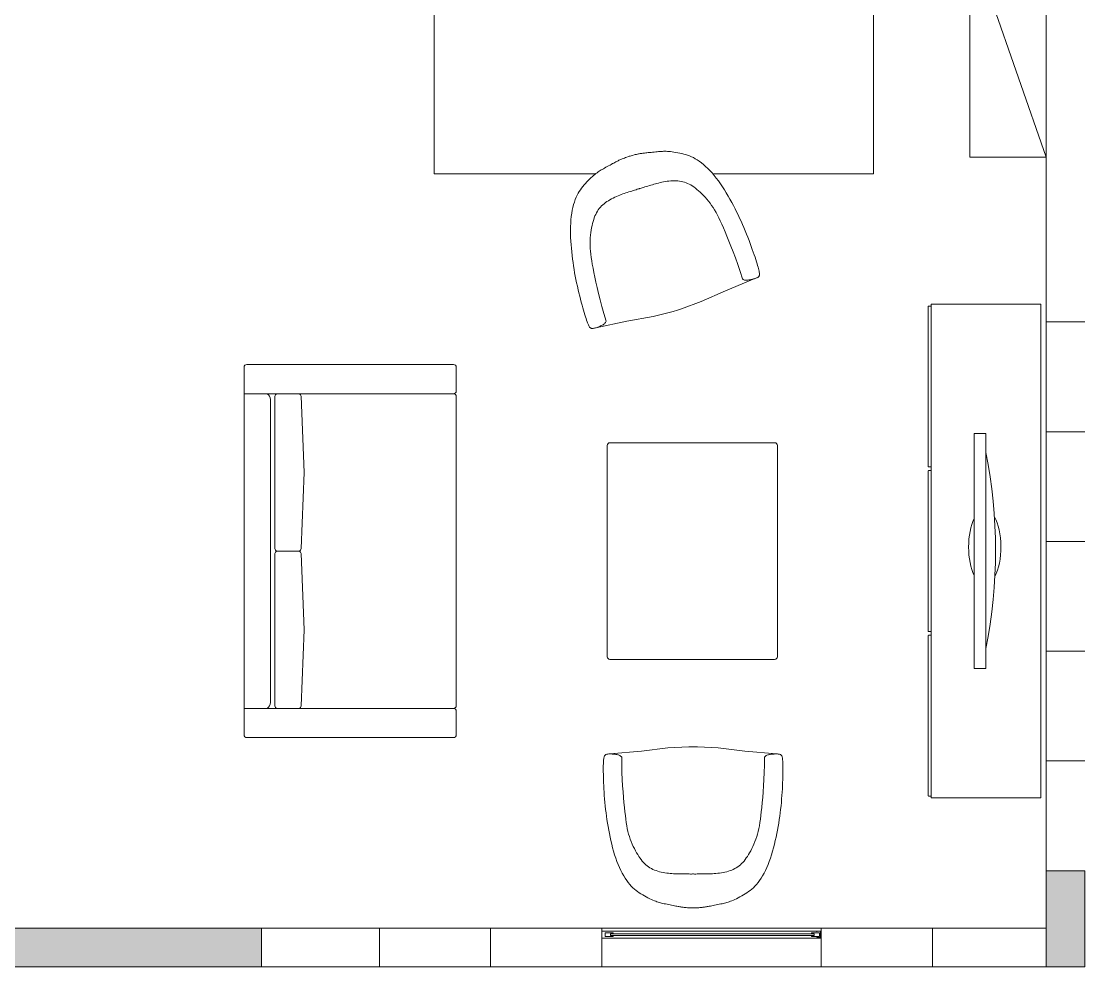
# Model space of a CAD drawing. Header units: inches. Extents: x -1721 to -596, y -6348 to -3031.
# Drawn here: x -884.423 to -880.548, y -3228.394 to -3224.948 of the extents above; entities that cross this region are included whole.
import ezdxf

# ---------------------------------------------------------------- set-up
doc = ezdxf.new("R2010")
doc.units = ezdxf.units.IN
doc.header["$MEASUREMENT"] = 0
for name, color, linetype, lineweight in [('0_Num_Penna__251', 251, 'Continuous', 18), ('0_Num_Penna__252', 252, 'Continuous', 18), ('0_Num_Penna__7', 7, 'Continuous', 18), ('A-FLOR-PATT_Num_Penna__8', 8, 'Continuous', 18), ('A-FURN_Num_Penna__251', 251, 'Continuous', 18), ('A-FURN_Num_Penna__252', 252, 'Continuous', 18), ('A-FURN_Num_Penna__253', 253, 'Continuous', 18), ('A-FURN_Num_Penna__8', 8, 'Continuous', 18), ('A-FURN_Num_Penna__8_Num_Penna__8', 8, 'Continuous', 18), ('A-GLAZ-FULL_Num_Penna__4', 4, 'Continuous', 18), ('A-WALL-FULL_Num_Penna__7', 7, 'Continuous', 18), ('IKE120015-t1_Num_Penna__251', 251, 'Continuous', 18)]:
    doc.layers.add(name, color=color, linetype=linetype, lineweight=lineweight)

msp = doc.modelspace()

# ---------------------------------------------------------------- hatches: boundary and pattern name
at = {"layer": 'A-FLOR-PATT_Num_Penna__8', "linetype": 'Continuous', "lineweight": 18}
for points in [[(-880.6878, -3228.3943), (-880.5478, -3228.3943), (-880.5478, -3228.0443), (-880.6878, -3228.0443)], [(-884.5478, -3228.2543), (-884.5478, -3228.3943), (-883.5478, -3228.3943), (-883.5478, -3228.2543)], [(-882.2912, -3228.2906), (-882.2912, -3228.2881), (-882.3053, -3228.2881), (-882.3053, -3228.2668), (-882.2912, -3228.2668), (-882.2912, -3228.2643), (-882.3078, -3228.2643), (-882.3078, -3228.2906)], [(-881.5245, -3228.2906), (-881.5078, -3228.2906), (-881.5078, -3228.2643), (-881.5245, -3228.2643), (-881.5245, -3228.2668), (-881.5103, -3228.2668), (-881.5103, -3228.2881), (-881.5245, -3228.2881)]]:
    msp.add_hatch(color=8, dxfattribs=at).paths.add_polyline_path(points)

# ---------------------------------------------------------------- linework, layer by layer
at = {"layer": '0_Num_Penna__251', "color": 251, "linetype": 'Continuous', "lineweight": 18}
for p, q in [((-882.8378, -3227.4427), (-882.8378, -3226.316)), ((-883.5142, -3227.4313), (-883.5142, -3226.3274))]:
    msp.add_line(p, q, dxfattribs=at)
at = {"layer": '0_Num_Penna__251', "color": 251, "linetype": 'Continuous', "lineweight": 18, "flags": 128}
for points in [[(-882.2074, -3225.4406), (-882.201, -3225.4387), (-882.1953, -3225.4371), (-882.1902, -3225.4357), (-882.1856, -3225.4345), (-882.1815, -3225.4335), (-882.1777, -3225.4327), (-882.1742, -3225.432), (-882.1709, -3225.4314), (-882.1677, -3225.4309), (-882.1647, -3225.4304), (-882.1616, -3225.43), (-882.1584, -3225.4296), (-882.1551, -3225.4291), (-882.1515, -3225.4287), (-882.1476, -3225.4283), (-882.1433, -3225.4278), (-882.1385, -3225.4273), (-882.1333, -3225.4268), (-882.1279, -3225.4262), (-882.1223, -3225.4256), (-882.1166, -3225.4251), (-882.111, -3225.4245), (-882.1056, -3225.424), (-882.1004, -3225.4235), (-882.0955, -3225.4231), (-882.091, -3225.4228), (-882.0866, -3225.4225), (-882.0822, -3225.4224), (-882.0778, -3225.4223), (-882.0732, -3225.4224), (-882.0683, -3225.4227), (-882.0631, -3225.4231), (-882.0573, -3225.4236), (-882.0511, -3225.4244), (-882.0446, -3225.4253), (-882.0377, -3225.4264), (-882.0307, -3225.4277), (-882.0236, -3225.4292), (-882.0164, -3225.4308), (-882.0092, -3225.4326), (-882.0021, -3225.4346), (-881.9951, -3225.4368), (-881.9881, -3225.4393), (-881.9811, -3225.4422), (-881.974, -3225.4455), (-881.9669, -3225.4493), (-881.9597, -3225.4536), (-881.9523, -3225.4586), (-881.9448, -3225.4641), (-881.9371, -3225.4703), (-881.9293, -3225.4772), (-881.9215, -3225.4846), (-881.9136, -3225.4926), (-881.9057, -3225.5012), (-881.8979, -3225.5103), (-881.8902, -3225.5199), (-881.8826, -3225.53), (-881.8752, -3225.5406), (-881.8679, -3225.5515), (-881.8608, -3225.5627), (-881.8538, -3225.5741), (-881.8471, -3225.5856), (-881.8405, -3225.5972), (-881.8342, -3225.6088), (-881.828, -3225.6203), (-881.822, -3225.6317), (-881.8162, -3225.6431), (-881.8106, -3225.6545), (-881.8052, -3225.6659), (-881.7999, -3225.6773), (-881.7948, -3225.6888), (-881.7898, -3225.7004), (-881.7849, -3225.7121), (-881.7801, -3225.7238), (-881.7755, -3225.7355), (-881.7711, -3225.747), (-881.7669, -3225.7583), (-881.7629, -3225.7693), (-881.7591, -3225.7798), (-881.7555, -3225.79), (-881.7523, -3225.7995), (-881.7492, -3225.8085), (-881.7465, -3225.8169), (-881.744, -3225.8248), (-881.7418, -3225.832), (-881.7398, -3225.8387), (-881.7381, -3225.8447), (-881.7366, -3225.8501), (-881.7354, -3225.8549), (-881.7345, -3225.8591), (-881.7338, -3225.8628), (-881.7333, -3225.8661), (-881.7331, -3225.8689), (-881.7331, -3225.8713), (-881.7333, -3225.8735), (-881.7337, -3225.8754), (-881.7344, -3225.877), (-881.7353, -3225.8785), (-881.7364, -3225.8798), (-881.7378, -3225.881), (-881.7394, -3225.8821), (-881.7413, -3225.8831), (-881.7435, -3225.8841), (-881.7459, -3225.885), (-881.7486, -3225.8859), (-881.7516, -3225.8868), (-881.7548, -3225.8877), (-881.7581, -3225.8886), (-881.7615, -3225.8894), (-881.7649, -3225.8901), (-881.7683, -3225.8908), (-881.7717, -3225.8913), (-881.7749, -3225.8918), (-881.7781, -3225.8921), (-881.7812, -3225.8923), (-881.7841, -3225.8921), (-881.787, -3225.8916), (-881.7897, -3225.8907), (-881.7924, -3225.8893), (-881.7949, -3225.8874)], [(-882.2039, -3225.4395), (-882.2102, -3225.4415), (-882.2158, -3225.4434), (-882.2208, -3225.4451), (-882.2253, -3225.4468), (-882.2292, -3225.4483), (-882.2328, -3225.4498), (-882.2361, -3225.4512), (-882.2392, -3225.4526), (-882.2421, -3225.4539), (-882.2449, -3225.4552), (-882.2476, -3225.4566), (-882.2505, -3225.458), (-882.2535, -3225.4596), (-882.2567, -3225.4612), (-882.2602, -3225.4631), (-882.264, -3225.4652), (-882.2682, -3225.4674), (-882.2728, -3225.4699), (-882.2776, -3225.4725), (-882.2826, -3225.4752), (-882.2876, -3225.478), (-882.2925, -3225.4807), (-882.2973, -3225.4833), (-882.3018, -3225.4859), (-882.306, -3225.4882), (-882.31, -3225.4905), (-882.3138, -3225.4928), (-882.3175, -3225.4951), (-882.3211, -3225.4976), (-882.3249, -3225.5003), (-882.3288, -3225.5032), (-882.3329, -3225.5065), (-882.3373, -3225.5103), (-882.342, -3225.5144), (-882.3469, -3225.5188), (-882.3519, -3225.5236), (-882.357, -3225.5286), (-882.362, -3225.5339), (-882.3671, -3225.5393), (-882.372, -3225.5448), (-882.3767, -3225.5505), (-882.3812, -3225.5563), (-882.3856, -3225.5623), (-882.3897, -3225.5687), (-882.3937, -3225.5754), (-882.3974, -3225.5825), (-882.4009, -3225.5901), (-882.4042, -3225.5984), (-882.4073, -3225.6072), (-882.4101, -3225.6167), (-882.4127, -3225.6267), (-882.415, -3225.6373), (-882.417, -3225.6484), (-882.4186, -3225.6599), (-882.4199, -3225.6718), (-882.4208, -3225.6841), (-882.4214, -3225.6967), (-882.4216, -3225.7096), (-882.4214, -3225.7228), (-882.421, -3225.736), (-882.4203, -3225.7493), (-882.4193, -3225.7627), (-882.4182, -3225.7759), (-882.4169, -3225.7891), (-882.4155, -3225.802), (-882.414, -3225.8149), (-882.4123, -3225.8275), (-882.4105, -3225.8401), (-882.4085, -3225.8526), (-882.4064, -3225.865), (-882.4042, -3225.8774), (-882.4018, -3225.8898), (-882.3992, -3225.9022), (-882.3965, -3225.9145), (-882.3937, -3225.9267), (-882.3909, -3225.9387), (-882.388, -3225.9504), (-882.3851, -3225.9618), (-882.3823, -3225.9727), (-882.3795, -3225.983), (-882.3768, -3225.9927), (-882.3742, -3226.0019), (-882.3717, -3226.0104), (-882.3693, -3226.0182), (-882.3671, -3226.0255), (-882.365, -3226.0321), (-882.363, -3226.038), (-882.3611, -3226.0433), (-882.3594, -3226.048), (-882.3578, -3226.052), (-882.3563, -3226.0554), (-882.3549, -3226.0584), (-882.3535, -3226.0608), (-882.3521, -3226.0629), (-882.3507, -3226.0645), (-882.3493, -3226.0658), (-882.3478, -3226.0668), (-882.3462, -3226.0675), (-882.3445, -3226.068), (-882.3427, -3226.0682), (-882.3408, -3226.0682), (-882.3386, -3226.0679), (-882.3363, -3226.0675), (-882.3338, -3226.0669), (-882.331, -3226.0661), (-882.328, -3226.0652), (-882.3249, -3226.0641), (-882.3217, -3226.0629), (-882.3185, -3226.0617), (-882.3152, -3226.0604), (-882.312, -3226.059), (-882.3089, -3226.0576), (-882.3059, -3226.0561), (-882.3031, -3226.0546), (-882.3006, -3226.053), (-882.2982, -3226.0512), (-882.2962, -3226.0491), (-882.2944, -3226.0468), (-882.293, -3226.0442), (-882.2919, -3226.0412)], [(-881.7949, -3225.8874), (-881.8036, -3225.8602), (-881.8122, -3225.8347), (-881.8206, -3225.8109), (-881.8289, -3225.7888), (-881.8368, -3225.7684), (-881.8444, -3225.7495), (-881.8516, -3225.7321), (-881.8583, -3225.7162), (-881.8646, -3225.7016), (-881.8704, -3225.6884), (-881.8758, -3225.6762), (-881.8811, -3225.6651), (-881.8862, -3225.6548), (-881.8913, -3225.6453), (-881.8964, -3225.6363), (-881.9017, -3225.6277), (-881.9073, -3225.6195), (-881.913, -3225.6116), (-881.919, -3225.604), (-881.925, -3225.5967), (-881.9311, -3225.5898), (-881.9373, -3225.5833), (-881.9433, -3225.5772), (-881.9493, -3225.5714), (-881.9552, -3225.566), (-881.961, -3225.561), (-881.9667, -3225.5564), (-881.9723, -3225.5522), (-881.9779, -3225.5484), (-881.9835, -3225.545), (-881.9891, -3225.5419), (-881.9947, -3225.5392), (-882.0005, -3225.5368), (-882.0063, -3225.5348), (-882.0121, -3225.5332), (-882.0181, -3225.5319), (-882.0242, -3225.5308), (-882.0304, -3225.5301), (-882.0367, -3225.5298), (-882.0431, -3225.5296), (-882.0496, -3225.5298), (-882.0562, -3225.5303), (-882.0629, -3225.5309), (-882.0695, -3225.5318), (-882.0761, -3225.5328), (-882.0826, -3225.534), (-882.089, -3225.5352), (-882.0951, -3225.5366), (-882.1011, -3225.538), (-882.1068, -3225.5394), (-882.1124, -3225.5409), (-882.1179, -3225.5425), (-882.1233, -3225.544), (-882.1287, -3225.5456), (-882.1341, -3225.5473), (-882.1395, -3225.5489), (-882.1449, -3225.5506), (-882.1503, -3225.5522), (-882.1554, -3225.5538), (-882.16, -3225.5552), (-882.1641, -3225.5565), (-882.1673, -3225.5575), (-882.1697, -3225.5583), (-882.1709, -3225.5587)], [(-882.2919, -3226.0412), (-882.3002, -3226.0138), (-882.3075, -3225.9879), (-882.3139, -3225.9635), (-882.3196, -3225.9407), (-882.3246, -3225.9193), (-882.329, -3225.8994), (-882.3329, -3225.881), (-882.3363, -3225.864), (-882.3394, -3225.8485), (-882.3421, -3225.8343), (-882.3444, -3225.8212), (-882.3464, -3225.8091), (-882.348, -3225.7977), (-882.3492, -3225.7869), (-882.35, -3225.7766), (-882.3505, -3225.7666), (-882.3505, -3225.7566), (-882.3502, -3225.7469), (-882.3496, -3225.7372), (-882.3487, -3225.7278), (-882.3476, -3225.7187), (-882.3462, -3225.7098), (-882.3447, -3225.7013), (-882.343, -3225.6932), (-882.3411, -3225.6854), (-882.3392, -3225.678), (-882.3371, -3225.6711), (-882.3348, -3225.6644), (-882.3324, -3225.6581), (-882.3297, -3225.6521), (-882.3268, -3225.6464), (-882.3237, -3225.641), (-882.3203, -3225.6358), (-882.3166, -3225.6309), (-882.3127, -3225.6262), (-882.3085, -3225.6217), (-882.3041, -3225.6174), (-882.2994, -3225.6134), (-882.2944, -3225.6095), (-882.2892, -3225.6058), (-882.2837, -3225.6023), (-882.278, -3225.5989), (-882.2721, -3225.5957), (-882.2662, -3225.5926), (-882.2601, -3225.5897), (-882.2541, -3225.587), (-882.2482, -3225.5845), (-882.2423, -3225.5821), (-882.2366, -3225.5799), (-882.231, -3225.5779), (-882.2256, -3225.5759), (-882.2202, -3225.5741), (-882.2148, -3225.5724), (-882.2095, -3225.5706), (-882.2041, -3225.569), (-882.1987, -3225.5673), (-882.1933, -3225.5656), (-882.188, -3225.5639), (-882.1829, -3225.5623), (-882.1782, -3225.5609), (-882.1742, -3225.5596), (-882.1709, -3225.5586), (-882.1686, -3225.5579), (-882.1673, -3225.5576)], [(-881.7501, -3225.8864), (-881.8567, -3225.9304), (-881.9455, -3225.9703), (-882.0168, -3225.9963), (-882.032, -3226.0011)], [(-882.3295, -3226.0656), (-882.2166, -3226.0418), (-882.1208, -3226.0245), (-882.0473, -3226.0057), (-882.032, -3226.0011)], [(-882.8477, -3226.1993), (-883.6011, -3226.1993)], [(-882.8477, -3227.5593), (-883.6011, -3227.5593)], [(-882.278, -3227.6188), (-882.1632, -3227.6083), (-882.0665, -3227.5964), (-881.9907, -3227.5927), (-881.9748, -3227.5925)], [(-881.6715, -3227.6188), (-881.7864, -3227.6083), (-881.8831, -3227.5964), (-881.9589, -3227.5927), (-881.9748, -3227.5925)], [(-881.973, -3228.1798), (-881.9796, -3228.1798), (-881.9855, -3228.1797), (-881.9908, -3228.1795), (-881.9955, -3228.1792), (-881.9998, -3228.1789), (-882.0037, -3228.1786), (-882.0072, -3228.1782), (-882.0105, -3228.1778), (-882.0137, -3228.1774), (-882.0168, -3228.177), (-882.0198, -3228.1765), (-882.023, -3228.176), (-882.0263, -3228.1754), (-882.0298, -3228.1747), (-882.0337, -3228.174), (-882.038, -3228.1731), (-882.0427, -3228.1722), (-882.0478, -3228.1712), (-882.0532, -3228.1701), (-882.0587, -3228.169), (-882.0643, -3228.1679), (-882.0698, -3228.1667), (-882.0751, -3228.1656), (-882.0802, -3228.1645), (-882.085, -3228.1635), (-882.0894, -3228.1625), (-882.0937, -3228.1614), (-882.0979, -3228.1603), (-882.1021, -3228.159), (-882.1065, -3228.1576), (-882.1111, -3228.1559), (-882.116, -3228.154), (-882.1214, -3228.1517), (-882.127, -3228.1492), (-882.133, -3228.1463), (-882.1392, -3228.1433), (-882.1456, -3228.14), (-882.152, -3228.1365), (-882.1584, -3228.1328), (-882.1647, -3228.1289), (-882.1709, -3228.1249), (-882.1769, -3228.1207), (-882.1828, -3228.1162), (-882.1887, -3228.1114), (-882.1944, -3228.1062), (-882.2001, -3228.1005), (-882.2057, -3228.0942), (-882.2113, -3228.0873), (-882.2169, -3228.0798), (-882.2224, -3228.0716), (-882.2278, -3228.0627), (-882.2331, -3228.0533), (-882.2383, -3228.0433), (-882.2432, -3228.0328), (-882.248, -3228.0218), (-882.2525, -3228.0103), (-882.2568, -3227.9984), (-882.2608, -3227.9861), (-882.2645, -3227.9736), (-882.268, -3227.9608), (-882.2712, -3227.9478), (-882.2743, -3227.9348), (-882.2771, -3227.9218), (-882.2798, -3227.9089), (-882.2823, -3227.8961), (-882.2846, -3227.8834), (-882.2868, -3227.8708), (-882.2887, -3227.8583), (-882.2906, -3227.8458), (-882.2922, -3227.8333), (-882.2938, -3227.8208), (-882.2951, -3227.8082), (-882.2963, -3227.7956), (-882.2974, -3227.783), (-882.2984, -3227.7705), (-882.2992, -3227.7582), (-882.2999, -3227.7462), (-882.3005, -3227.7345), (-882.301, -3227.7233), (-882.3014, -3227.7126), (-882.3017, -3227.7025), (-882.3019, -3227.693), (-882.302, -3227.6841), (-882.3021, -3227.6759), (-882.3021, -3227.6683), (-882.302, -3227.6614), (-882.3019, -3227.6551), (-882.3017, -3227.6495), (-882.3014, -3227.6446), (-882.301, -3227.6403), (-882.3006, -3227.6365), (-882.3001, -3227.6333), (-882.2995, -3227.6305), (-882.2988, -3227.6282), (-882.2979, -3227.6262), (-882.297, -3227.6245), (-882.2958, -3227.6231), (-882.2945, -3227.622), (-882.2931, -3227.6211), (-882.2914, -3227.6203), (-882.2895, -3227.6198), (-882.2874, -3227.6194), (-882.2851, -3227.6191), (-882.2825, -3227.6189), (-882.2796, -3227.6188), (-882.2765, -3227.6189), (-882.2732, -3227.6189), (-882.2698, -3227.6191), (-882.2663, -3227.6194), (-882.2628, -3227.6197), (-882.2594, -3227.62), (-882.256, -3227.6205), (-882.2527, -3227.621), (-882.2496, -3227.6216), (-882.2466, -3227.6224), (-882.2439, -3227.6234), (-882.2413, -3227.6248), (-882.2389, -3227.6264), (-882.2368, -3227.6285), (-882.2349, -3227.6311)], [(-882.2349, -3227.6311), (-882.2347, -3227.6597), (-882.234, -3227.6866), (-882.233, -3227.7118), (-882.2316, -3227.7353), (-882.2301, -3227.7572), (-882.2284, -3227.7775), (-882.2267, -3227.7962), (-882.225, -3227.8134), (-882.2233, -3227.8292), (-882.2217, -3227.8435), (-882.22, -3227.8567), (-882.2183, -3227.8689), (-882.2165, -3227.8803), (-882.2145, -3227.8909), (-882.2122, -3227.901), (-882.2097, -3227.9108), (-882.2068, -3227.9202), (-882.2036, -3227.9295), (-882.2002, -3227.9385), (-882.1966, -3227.9472), (-882.1928, -3227.9556), (-882.1888, -3227.9637), (-882.1848, -3227.9714), (-882.1808, -3227.9787), (-882.1768, -3227.9855), (-882.1727, -3227.992), (-882.1687, -3227.998), (-882.1645, -3228.0037), (-882.1603, -3228.009), (-882.156, -3228.014), (-882.1516, -3228.0186), (-882.147, -3228.0228), (-882.1422, -3228.0268), (-882.1373, -3228.0304), (-882.1321, -3228.0337), (-882.1268, -3228.0367), (-882.1213, -3228.0395), (-882.1156, -3228.042), (-882.1097, -3228.0442), (-882.1036, -3228.0462), (-882.0973, -3228.048), (-882.0909, -3228.0495), (-882.0843, -3228.0509), (-882.0777, -3228.052), (-882.0711, -3228.053), (-882.0646, -3228.0538), (-882.0581, -3228.0545), (-882.0518, -3228.055), (-882.0457, -3228.0554), (-882.0398, -3228.0557), (-882.034, -3228.0559), (-882.0283, -3228.0561), (-882.0227, -3228.0562), (-882.0171, -3228.0562), (-882.0115, -3228.0563), (-882.0058, -3228.0563), (-882.0001, -3228.0563), (-881.9945, -3228.0563), (-881.9892, -3228.0563), (-881.9843, -3228.0564), (-881.9801, -3228.0564), (-881.9767, -3228.0563), (-881.9742, -3228.0563), (-881.973, -3228.0562)], [(-881.9766, -3228.1798), (-881.97, -3228.1798), (-881.9641, -3228.1797), (-881.9588, -3228.1795), (-881.9541, -3228.1792), (-881.9498, -3228.1789), (-881.9459, -3228.1786), (-881.9424, -3228.1782), (-881.9391, -3228.1778), (-881.9359, -3228.1774), (-881.9328, -3228.177), (-881.9298, -3228.1765), (-881.9266, -3228.176), (-881.9233, -3228.1754), (-881.9198, -3228.1747), (-881.9159, -3228.174), (-881.9116, -3228.1731), (-881.9069, -3228.1722), (-881.9018, -3228.1712), (-881.8964, -3228.1701), (-881.8909, -3228.169), (-881.8853, -3228.1679), (-881.8798, -3228.1667), (-881.8744, -3228.1656), (-881.8694, -3228.1645), (-881.8646, -3228.1635), (-881.8602, -3228.1625), (-881.8559, -3228.1614), (-881.8517, -3228.1603), (-881.8474, -3228.159), (-881.8431, -3228.1576), (-881.8385, -3228.1559), (-881.8336, -3228.154), (-881.8282, -3228.1517), (-881.8225, -3228.1492), (-881.8166, -3228.1463), (-881.8104, -3228.1433), (-881.804, -3228.14), (-881.7976, -3228.1365), (-881.7912, -3228.1328), (-881.7849, -3228.1289), (-881.7787, -3228.1249), (-881.7727, -3228.1207), (-881.7668, -3228.1162), (-881.7609, -3228.1114), (-881.7552, -3228.1062), (-881.7495, -3228.1005), (-881.7439, -3228.0942), (-881.7383, -3228.0873), (-881.7327, -3228.0798), (-881.7272, -3228.0716), (-881.7218, -3228.0627), (-881.7165, -3228.0533), (-881.7113, -3228.0433), (-881.7063, -3228.0328), (-881.7016, -3228.0218), (-881.6971, -3228.0103), (-881.6928, -3227.9984), (-881.6888, -3227.9861), (-881.6851, -3227.9736), (-881.6816, -3227.9608), (-881.6783, -3227.9478), (-881.6753, -3227.9348), (-881.6724, -3227.9218), (-881.6698, -3227.9089), (-881.6673, -3227.8961), (-881.665, -3227.8834), (-881.6628, -3227.8708), (-881.6608, -3227.8583), (-881.659, -3227.8458), (-881.6574, -3227.8333), (-881.6558, -3227.8208), (-881.6545, -3227.8082), (-881.6533, -3227.7956), (-881.6522, -3227.783), (-881.6512, -3227.7705), (-881.6504, -3227.7582), (-881.6497, -3227.7462), (-881.6491, -3227.7345), (-881.6486, -3227.7233), (-881.6482, -3227.7126), (-881.6479, -3227.7025), (-881.6477, -3227.693), (-881.6476, -3227.6841), (-881.6475, -3227.6759), (-881.6475, -3227.6683), (-881.6476, -3227.6614), (-881.6477, -3227.6551), (-881.6479, -3227.6495), (-881.6482, -3227.6446), (-881.6485, -3227.6403), (-881.649, -3227.6365), (-881.6495, -3227.6333), (-881.6501, -3227.6305), (-881.6508, -3227.6282), (-881.6517, -3227.6262), (-881.6526, -3227.6245), (-881.6538, -3227.6231), (-881.6551, -3227.622), (-881.6565, -3227.6211), (-881.6582, -3227.6203), (-881.6601, -3227.6198), (-881.6622, -3227.6194), (-881.6645, -3227.6191), (-881.6671, -3227.6189), (-881.67, -3227.6188), (-881.6731, -3227.6189), (-881.6764, -3227.6189), (-881.6798, -3227.6191), (-881.6833, -3227.6194), (-881.6868, -3227.6197), (-881.6902, -3227.62), (-881.6936, -3227.6205), (-881.6969, -3227.621), (-881.7, -3227.6216), (-881.7029, -3227.6224), (-881.7057, -3227.6234), (-881.7083, -3227.6248), (-881.7106, -3227.6264), (-881.7128, -3227.6285), (-881.7147, -3227.6311)], [(-881.7147, -3227.6311), (-881.7149, -3227.6597), (-881.7156, -3227.6866), (-881.7166, -3227.7118), (-881.718, -3227.7353), (-881.7195, -3227.7572), (-881.7212, -3227.7775), (-881.7229, -3227.7962), (-881.7246, -3227.8134), (-881.7263, -3227.8292), (-881.7279, -3227.8435), (-881.7296, -3227.8567), (-881.7313, -3227.8689), (-881.7331, -3227.8803), (-881.7351, -3227.8909), (-881.7374, -3227.901), (-881.7399, -3227.9108), (-881.7428, -3227.9202), (-881.746, -3227.9295), (-881.7494, -3227.9385), (-881.753, -3227.9472), (-881.7568, -3227.9556), (-881.7608, -3227.9637), (-881.7648, -3227.9714), (-881.7688, -3227.9787), (-881.7728, -3227.9855), (-881.7769, -3227.992), (-881.7809, -3227.998), (-881.7851, -3228.0037), (-881.7893, -3228.009), (-881.7936, -3228.014), (-881.798, -3228.0186), (-881.8026, -3228.0228), (-881.8074, -3228.0268), (-881.8123, -3228.0304), (-881.8175, -3228.0337), (-881.8228, -3228.0367), (-881.8283, -3228.0395), (-881.834, -3228.042), (-881.8399, -3228.0442), (-881.846, -3228.0462), (-881.8523, -3228.048), (-881.8587, -3228.0495), (-881.8653, -3228.0509), (-881.8719, -3228.052), (-881.8785, -3228.053), (-881.885, -3228.0538), (-881.8915, -3228.0545), (-881.8978, -3228.055), (-881.9039, -3228.0554), (-881.9098, -3228.0557), (-881.9156, -3228.0559), (-881.9213, -3228.0561), (-881.9269, -3228.0562), (-881.9325, -3228.0562), (-881.9381, -3228.0563), (-881.9438, -3228.0563), (-881.9495, -3228.0563), (-881.9551, -3228.0563), (-881.9604, -3228.0563), (-881.9653, -3228.0564), (-881.9695, -3228.0564), (-881.9729, -3228.0563), (-881.9754, -3228.0563), (-881.9766, -3228.0562)]]:
    msp.add_lwpolyline(points, dxfattribs=at)
for points in [[(-883.6111, -3226.306), (-882.8477, -3226.306, 0.414214), (-882.8377, -3226.296), (-882.8377, -3226.2093, 0.414214), (-882.8477, -3226.1993), (-883.6011, -3226.1993, 0.414214), (-883.6111, -3226.2093), (-883.6111, -3226.8793)], [(-883.6111, -3227.4527), (-882.8477, -3227.4527, -0.414214), (-882.8377, -3227.4627), (-882.8377, -3227.5493, -0.414214), (-882.8477, -3227.5593), (-883.6011, -3227.5593, -0.414214), (-883.6111, -3227.5493), (-883.6111, -3226.8793)]]:
    msp.add_lwpolyline(points, format="xyb", dxfattribs=at)
msp.add_lwpolyline([(-881.6678, -3226.4943), (-881.6678, -3227.2643, -0.414214), (-881.6778, -3227.2743), (-882.2778, -3227.2743, -0.414214), (-882.2878, -3227.2643), (-882.2878, -3226.4943, -0.414214), (-882.2778, -3226.4843), (-881.6778, -3226.4843, -0.414214)], format="xyb", close=True, dxfattribs=at)
at = {"layer": '0_Num_Penna__251', "color": 251, "linetype": 'Continuous', "lineweight": 18}
for centre, radius, start, end in [((-883.5414, -3226.3293), 0.0273, 3.9052, 58.5596), ((-883.4849, -3226.3202), 0.0154, 113.0433, 160.9625), ((-883.4171, -3226.3202), 0.0154, 19.0375, 66.9567), ((-882.8478, -3226.316), 0.01, 0, 90), ((-883.4849, -3226.8654), 0.0154, 199.0375, 246.9567), ((-883.4849, -3226.8938), 0.0154, 113.0433, 160.9625), ((-883.4171, -3226.8654), 0.0154, 293.0433, 340.9625), ((-883.4171, -3226.8938), 0.0154, 19.0375, 66.9567), ((-883.5414, -3227.4294), 0.0273, 301.4404, 356.0948), ((-883.4849, -3227.439), 0.0154, 199.0375, 246.9567), ((-883.4171, -3227.439), 0.0154, 293.0433, 340.9625), ((-882.8478, -3227.4427), 0.01, 270, 0)]:
    msp.add_arc(centre, radius, start, end, dxfattribs=at)
at = {"layer": '0_Num_Penna__252', "color": 252, "linetype": 'Continuous', "lineweight": 18}
for p, q in [((-883.4995, -3226.3152), (-883.4995, -3226.5928)), ((-883.4995, -3226.8704), (-883.4995, -3226.5928)), ((-883.4995, -3226.8888), (-883.4995, -3227.1664)), ((-883.4995, -3227.444), (-883.4995, -3227.1664))]:
    msp.add_line(p, q, dxfattribs=at)
at = {"layer": '0_Num_Penna__7', "color": 7, "linetype": 'Continuous', "lineweight": 18}
for p, q in [((-882.8482, -3226.306), (-882.8478, -3226.306)), ((-882.8482, -3227.4527), (-882.8478, -3227.4527))]:
    msp.add_line(p, q, dxfattribs=at)
at = {"layer": 'A-FURN_Num_Penna__251', "color": 251, "linetype": 'Continuous', "lineweight": 18}
for p, q in [((-880.967, -3224.6443), (-880.967, -3225.4443)), ((-880.967, -3224.6443), (-880.6878, -3225.4443)), ((-880.967, -3225.4443), (-880.6878, -3225.4443))]:
    msp.add_line(p, q, dxfattribs=at)
at = {"layer": 'A-FURN_Num_Penna__251', "color": 251, "linetype": 'Continuous', "lineweight": 18, "flags": 128}
for points in [[(-883.4025, -3226.3152), (-883.3924, -3226.5928)], [(-883.4025, -3226.8704), (-883.3924, -3226.5928)], [(-883.4025, -3226.8888), (-883.3924, -3227.1664)], [(-883.4025, -3227.444), (-883.3924, -3227.1664)]]:
    msp.add_lwpolyline(points, dxfattribs=at)
at = {"layer": 'A-FURN_Num_Penna__252', "color": 252, "linetype": 'Continuous', "lineweight": 18}
msp.add_line((-883.4909, -3226.8796), (-883.411, -3226.8796), dxfattribs=at)
at = {"layer": 'A-FURN_Num_Penna__253', "color": 253, "linetype": 'Continuous', "lineweight": 18}
for p, q in [((-882.9178, -3222.5943), (-882.9178, -3225.5043)), ((-881.3178, -3222.5943), (-881.3178, -3225.5043)), ((-882.9178, -3225.5043), (-882.3301, -3225.5043)), ((-881.903, -3225.5043), (-881.3178, -3225.5043))]:
    msp.add_line(p, q, dxfattribs=at)
at = {"layer": 'A-FURN_Num_Penna__8', "color": 8, "linetype": 'Continuous', "lineweight": 18}
for p, q in [((-882.3078, -3228.2543), (-881.5078, -3228.2543)), ((-883.6978, -3228.3943), (-883.7478, -3228.3943)), ((-882.3078, -3228.3943), (-881.5078, -3228.3943))]:
    msp.add_line(p, q, dxfattribs=at)
at = {"layer": 'A-FURN_Num_Penna__8_Num_Penna__8', "color": 8, "linetype": 'Continuous', "lineweight": 18, "flags": 128}
msp.add_lwpolyline([(-880.9078, -3226.4514), (-880.9506, -3226.4514), (-880.9506, -3227.3073), (-880.9078, -3227.3073)], close=True, dxfattribs=at)
at = {"layer": 'A-FURN_Num_Penna__8_Num_Penna__8', "color": 8, "linetype": 'Continuous', "lineweight": 18}
msp.add_arc((-882.7206, -3226.8772), 1.8477, 348.8487, 11.1551, dxfattribs=at)
for start_param, end_param in [(0.712577, 2.429016), (3.811741, 5.648359)]:
    msp.add_ellipse((-880.912, -3226.8646), major_axis=(0, 0.1366), ratio=0.43211, start_param=start_param, end_param=end_param, dxfattribs=at)
at = {"layer": 'A-GLAZ-FULL_Num_Penna__4', "color": 4, "linetype": 'Continuous', "lineweight": 18}
for p, q in [((-882.3078, -3228.2643), (-881.5245, -3228.2643)), ((-881.5078, -3228.2643), (-882.3078, -3228.2643)), ((-881.5078, -3228.2906), (-882.3078, -3228.2906)), ((-882.2956, -3228.2841), (-882.2956, -3228.2708)), ((-882.2956, -3228.2708), (-882.2664, -3228.2708)), ((-882.2956, -3228.2841), (-882.2664, -3228.2841)), ((-881.5337, -3228.275), (-882.2764, -3228.275)), ((-882.2764, -3228.275), (-882.2764, -3228.28)), ((-881.5337, -3228.28), (-882.2764, -3228.28)), ((-882.2664, -3228.275), (-882.2664, -3228.2708)), ((-882.2664, -3228.2841), (-882.2664, -3228.28)), ((-881.5145, -3228.2708), (-881.5437, -3228.2708)), ((-881.5437, -3228.275), (-881.5437, -3228.2708)), ((-881.5437, -3228.2841), (-881.5437, -3228.28)), ((-881.5145, -3228.2841), (-881.5437, -3228.2841)), ((-881.5337, -3228.28), (-881.5337, -3228.275)), ((-881.5245, -3228.2643), (-881.5078, -3228.2643)), ((-881.5245, -3228.2668), (-881.5245, -3228.2643)), ((-881.5245, -3228.2906), (-881.5245, -3228.2881)), ((-881.5245, -3228.2881), (-881.5103, -3228.2881)), ((-881.5145, -3228.2841), (-881.5145, -3228.2708)), ((-881.5103, -3228.2881), (-881.5103, -3228.2668))]:
    msp.add_line(p, q, dxfattribs=at)
at = {"layer": 'A-WALL-FULL_Num_Penna__7', "color": 7, "linetype": 'Continuous', "lineweight": 18}
for p, q in [((-880.6878, -3225.2443), (-880.6878, -3224.8443)), ((-880.6878, -3225.6443), (-880.6878, -3225.2443)), ((-880.6878, -3225.6443), (-880.6878, -3225.2443)), ((-880.6878, -3226.0443), (-880.6878, -3225.6443)), ((-880.6878, -3226.0443), (-880.6878, -3225.6443)), ((-880.6878, -3226.4443), (-880.6878, -3226.0443)), ((-880.6878, -3226.0443), (-880.5478, -3226.0443)), ((-880.5478, -3226.4443), (-880.6878, -3226.4443)), ((-880.6878, -3226.4443), (-880.5478, -3226.4443)), ((-880.6878, -3226.8443), (-880.6878, -3226.4443)), ((-880.5478, -3226.8443), (-880.6878, -3226.8443)), ((-880.6878, -3226.8443), (-880.5478, -3226.8443)), ((-880.6878, -3227.2443), (-880.6878, -3226.8443)), ((-880.5478, -3227.2443), (-880.6878, -3227.2443)), ((-880.6878, -3227.2443), (-880.5478, -3227.2443)), ((-880.6878, -3227.6443), (-880.6878, -3227.2443)), ((-880.5478, -3227.6443), (-880.6878, -3227.6443)), ((-880.6878, -3227.6443), (-880.5478, -3227.6443)), ((-880.6878, -3228.0443), (-880.6878, -3227.6443)), ((-880.5478, -3228.0443), (-880.6878, -3228.0443)), ((-882.3078, -3228.2543), (-883.769, -3228.2543)), ((-883.1178, -3228.2543), (-883.5478, -3228.2543)), ((-883.1178, -3228.2543), (-883.1178, -3228.3943)), ((-883.1178, -3228.3943), (-883.1178, -3228.2543)), ((-882.7128, -3228.2543), (-882.7128, -3228.3943)), ((-882.7128, -3228.3943), (-882.7128, -3228.2543)), ((-882.3078, -3228.3943), (-882.3078, -3228.2543)), ((-881.1028, -3228.2543), (-881.5078, -3228.2543)), ((-881.5078, -3228.2543), (-881.5078, -3228.3943)), ((-880.6878, -3228.2543), (-881.1028, -3228.2543)), ((-881.1028, -3228.2543), (-881.1028, -3228.3943)), ((-881.1028, -3228.3943), (-881.1028, -3228.2543)), ((-882.7478, -3228.3943), (-883.5478, -3228.3943)), ((-883.5478, -3228.3943), (-883.1178, -3228.3943)), ((-883.1178, -3228.3943), (-882.7128, -3228.3943)), ((-882.7128, -3228.3943), (-882.3078, -3228.3943)), ((-881.5078, -3228.3943), (-881.1028, -3228.3943)), ((-881.1028, -3228.3943), (-880.6878, -3228.3943))]:
    msp.add_line(p, q, dxfattribs=at)
at = {"layer": 'A-WALL-FULL_Num_Penna__7', "color": 7, "linetype": 'Continuous', "lineweight": 18, "flags": 128}
for points in [[(-880.6878, -3228.0443), (-880.5478, -3228.0443), (-880.5478, -3228.3943), (-880.6878, -3228.3943)], [(-884.5478, -3228.2543), (-883.5478, -3228.2543), (-883.5478, -3228.3943), (-884.5478, -3228.3943)]]:
    msp.add_lwpolyline(points, close=True, dxfattribs=at)
at = {"layer": 'IKE120015-t1_Num_Penna__251', "color": 251, "linetype": 'Continuous', "lineweight": 18}
for p, q in [((-881.1177, -3225.9869), (-881.1178, -3225.9869)), ((-881.1178, -3225.9869), (-881.1178, -3225.987)), ((-881.1178, -3225.987), (-881.1178, -3225.987)), ((-881.1178, -3225.987), (-881.1178, -3225.9871)), ((-881.1178, -3225.9871), (-881.1178, -3225.9871)), ((-881.1178, -3225.9871), (-881.1178, -3225.9871)), ((-881.1178, -3225.9871), (-881.1178, -3225.9872)), ((-881.1178, -3225.9872), (-881.1178, -3225.9872)), ((-881.1178, -3225.9872), (-881.1178, -3225.9872)), ((-881.1178, -3225.9872), (-881.1178, -3225.9873)), ((-881.1178, -3225.9873), (-881.1178, -3225.9873)), ((-881.1178, -3225.9873), (-881.1178, -3225.9873)), ((-881.1178, -3225.9873), (-881.1178, -3226.5713)), ((-881.1176, -3225.9867), (-881.1177, -3225.9868)), ((-881.1177, -3225.9868), (-881.1177, -3225.9868)), ((-881.1177, -3225.9868), (-881.1177, -3225.9868)), ((-881.1177, -3225.9868), (-881.1177, -3225.9869)), ((-881.1177, -3225.9869), (-881.1177, -3225.9869)), ((-881.1175, -3225.9866), (-881.1176, -3225.9866)), ((-881.1176, -3225.9866), (-881.1176, -3225.9867)), ((-881.1176, -3225.9867), (-881.1176, -3225.9867)), ((-881.1176, -3225.9867), (-881.1176, -3225.9867)), ((-881.1174, -3225.9865), (-881.1175, -3225.9866)), ((-881.1175, -3225.9866), (-881.1175, -3225.9866)), ((-881.1175, -3225.9866), (-881.1175, -3225.9866)), ((-881.1173, -3225.9865), (-881.1174, -3225.9865)), ((-881.1174, -3225.9865), (-881.1174, -3225.9865)), ((-881.1174, -3225.9865), (-881.1174, -3225.9865)), ((-881.1172, -3225.9864), (-881.1173, -3225.9864)), ((-881.1173, -3225.9864), (-881.1173, -3225.9865)), ((-881.1173, -3225.9865), (-881.1173, -3225.9865)), ((-881.1171, -3225.9864), (-881.1172, -3225.9864)), ((-881.1172, -3225.9864), (-881.1172, -3225.9864)), ((-881.1172, -3225.9864), (-881.1172, -3225.9864)), ((-881.117, -3225.9864), (-881.1171, -3225.9864)), ((-881.1171, -3225.9864), (-881.1171, -3225.9864)), ((-881.1169, -3225.9863), (-881.117, -3225.9863)), ((-881.117, -3225.9863), (-881.117, -3225.9864)), ((-881.117, -3225.9864), (-881.117, -3225.9864)), ((-881.1168, -3225.9863), (-881.1169, -3225.9863)), ((-881.1169, -3225.9863), (-881.1169, -3225.9863)), ((-881.1088, -3225.9863), (-881.1168, -3225.9863)), ((-881.1087, -3225.9863), (-881.1088, -3225.9863)), ((-881.1088, -3225.9863), (-881.1088, -3225.9863)), ((-881.1088, -3225.9863), (-881.1088, -3225.9863)), ((-881.1088, -3225.9863), (-881.1088, -3225.9863)), ((-881.1087, -3225.9864), (-881.1087, -3225.9863)), ((-881.1086, -3225.9864), (-881.1087, -3225.9864)), ((-881.1085, -3225.9864), (-881.1086, -3225.9864)), ((-881.1086, -3225.9864), (-881.1086, -3225.9864)), ((-881.1086, -3225.9864), (-881.1086, -3225.9864)), ((-881.1084, -3225.9864), (-881.1085, -3225.9864)), ((-881.1085, -3225.9864), (-881.1085, -3225.9864)), ((-881.1084, -3225.9865), (-881.1084, -3225.9864)), ((-881.1084, -3225.9864), (-881.1084, -3225.9864)), ((-881.1083, -3225.9865), (-881.1084, -3225.9865)), ((-881.1082, -3225.9865), (-881.1083, -3225.9865)), ((-881.1083, -3225.9865), (-881.1083, -3225.9865)), ((-881.1083, -3225.9865), (-881.1083, -3225.9865)), ((-881.1082, -3225.9866), (-881.1082, -3225.9865)), ((-881.1081, -3225.9867), (-881.1082, -3225.9866)), ((-881.1082, -3225.9866), (-881.1082, -3225.9866)), ((-881.1082, -3225.9866), (-881.1082, -3225.9866)), ((-881.108, -3225.9867), (-881.1081, -3225.9867)), ((-881.1081, -3225.9867), (-881.1081, -3225.9867)), ((-881.1081, -3225.9867), (-881.1081, -3225.9867)), ((-881.108, -3225.9868), (-881.108, -3225.9867)), ((-881.108, -3225.9869), (-881.108, -3225.9868)), ((-881.108, -3225.9868), (-881.108, -3225.9868)), ((-881.108, -3225.9868), (-881.108, -3225.9868)), ((-881.1079, -3225.9869), (-881.108, -3225.9869)), ((-881.1079, -3225.987), (-881.1079, -3225.9869)), ((-881.1079, -3225.9871), (-881.1079, -3225.987)), ((-881.1079, -3225.987), (-881.1079, -3225.987)), ((-881.1079, -3225.987), (-881.1079, -3225.987)), ((-881.1079, -3225.9872), (-881.1079, -3225.9871)), ((-881.1079, -3225.9871), (-881.1079, -3225.9871)), ((-881.1079, -3225.9871), (-881.1079, -3225.9871)), ((-881.1079, -3225.9873), (-881.1079, -3225.9872)), ((-881.1079, -3225.9872), (-881.1079, -3225.9872)), ((-881.1078, -3225.9873), (-881.1079, -3225.9873)), ((-881.1077, -3225.9799), (-881.1078, -3225.9799)), ((-881.1078, -3225.9799), (-881.1078, -3225.98)), ((-881.1078, -3225.98), (-881.1078, -3225.98)), ((-881.1078, -3225.98), (-881.1078, -3225.9801)), ((-881.1078, -3225.9801), (-881.1078, -3225.9801)), ((-881.1078, -3225.9801), (-881.1078, -3225.9801)), ((-881.1078, -3225.9801), (-881.1078, -3225.9802)), ((-881.1078, -3225.9802), (-881.1078, -3225.9802)), ((-881.1078, -3225.9802), (-881.1078, -3225.9802)), ((-881.1078, -3225.9802), (-881.1078, -3225.9803)), ((-881.1078, -3225.9803), (-881.1078, -3227.7783)), ((-881.1078, -3225.9803), (-881.1078, -3225.9803)), ((-881.1078, -3225.9803), (-881.1078, -3225.9803)), ((-881.1076, -3225.9797), (-881.1077, -3225.9798)), ((-881.1077, -3225.9798), (-881.1077, -3225.9798)), ((-881.1077, -3225.9798), (-881.1077, -3225.9798)), ((-881.1077, -3225.9798), (-881.1077, -3225.9799)), ((-881.1077, -3225.9799), (-881.1077, -3225.9799)), ((-881.1075, -3225.9796), (-881.1076, -3225.9796)), ((-881.1076, -3225.9796), (-881.1076, -3225.9797)), ((-881.1076, -3225.9797), (-881.1076, -3225.9797)), ((-881.1076, -3225.9797), (-881.1076, -3225.9797)), ((-881.1074, -3225.9795), (-881.1075, -3225.9796)), ((-881.1075, -3225.9796), (-881.1075, -3225.9796)), ((-881.1075, -3225.9796), (-881.1075, -3225.9796)), ((-881.1073, -3225.9795), (-881.1074, -3225.9795)), ((-881.1074, -3225.9795), (-881.1074, -3225.9795)), ((-881.1074, -3225.9795), (-881.1074, -3225.9795)), ((-881.1072, -3225.9794), (-881.1073, -3225.9794)), ((-881.1073, -3225.9794), (-881.1073, -3225.9795)), ((-881.1073, -3225.9795), (-881.1073, -3225.9795)), ((-881.1071, -3225.9794), (-881.1072, -3225.9794)), ((-881.1072, -3225.9794), (-881.1072, -3225.9794)), ((-881.1072, -3225.9794), (-881.1072, -3225.9794)), ((-881.107, -3225.9794), (-881.1071, -3225.9794)), ((-881.1071, -3225.9794), (-881.1071, -3225.9794)), ((-881.1069, -3225.9793), (-881.107, -3225.9793)), ((-881.107, -3225.9793), (-881.107, -3225.9794)), ((-881.107, -3225.9794), (-881.107, -3225.9794)), ((-881.1068, -3225.9793), (-881.1069, -3225.9793)), ((-881.1069, -3225.9793), (-881.1069, -3225.9793)), ((-880.7088, -3225.9793), (-881.1068, -3225.9793)), ((-880.7087, -3225.9793), (-880.7088, -3225.9793)), ((-880.7088, -3225.9793), (-880.7088, -3225.9793)), ((-880.7088, -3225.9793), (-880.7088, -3225.9793)), ((-880.7088, -3225.9793), (-880.7088, -3225.9793)), ((-880.7087, -3225.9794), (-880.7087, -3225.9793)), ((-880.7086, -3225.9794), (-880.7087, -3225.9794)), ((-880.7085, -3225.9794), (-880.7086, -3225.9794)), ((-880.7086, -3225.9794), (-880.7086, -3225.9794)), ((-880.7086, -3225.9794), (-880.7086, -3225.9794)), ((-880.7084, -3225.9794), (-880.7085, -3225.9794)), ((-880.7085, -3225.9794), (-880.7085, -3225.9794)), ((-880.7084, -3225.9795), (-880.7084, -3225.9794)), ((-880.7084, -3225.9794), (-880.7084, -3225.9794)), ((-880.7083, -3225.9795), (-880.7084, -3225.9795)), ((-880.7082, -3225.9795), (-880.7083, -3225.9795)), ((-880.7083, -3225.9795), (-880.7083, -3225.9795)), ((-880.7083, -3225.9795), (-880.7083, -3225.9795)), ((-880.7082, -3225.9796), (-880.7082, -3225.9795)), ((-880.7081, -3225.9796), (-880.7082, -3225.9796)), ((-880.7082, -3225.9796), (-880.7082, -3225.9796)), ((-880.7081, -3225.9797), (-880.7081, -3225.9796)), ((-880.708, -3225.9797), (-880.7081, -3225.9797)), ((-880.7081, -3225.9797), (-880.7081, -3225.9797)), ((-880.7081, -3225.9797), (-880.7081, -3225.9797)), ((-880.708, -3225.9798), (-880.708, -3225.9797)), ((-880.708, -3225.9799), (-880.708, -3225.9798)), ((-880.708, -3225.9798), (-880.708, -3225.9798)), ((-880.708, -3225.9798), (-880.708, -3225.9798)), ((-880.7079, -3225.9799), (-880.708, -3225.9799)), ((-880.7079, -3225.98), (-880.7079, -3225.9799)), ((-880.7079, -3225.9801), (-880.7079, -3225.98)), ((-880.7079, -3225.98), (-880.7079, -3225.98)), ((-880.7079, -3225.98), (-880.7079, -3225.98)), ((-880.7079, -3225.9802), (-880.7079, -3225.9801)), ((-880.7079, -3225.9801), (-880.7079, -3225.9801)), ((-880.7079, -3225.9801), (-880.7079, -3225.9801)), ((-880.7078, -3225.9803), (-880.7079, -3225.9802)), ((-880.7079, -3225.9802), (-880.7079, -3225.9802)), ((-880.7078, -3227.7783), (-880.7078, -3225.9803)), ((-880.7078, -3225.9803), (-880.7078, -3225.9803)), ((-880.7078, -3225.9803), (-880.7078, -3225.9803)), ((-881.1177, -3226.5869), (-881.1178, -3226.5869)), ((-881.1178, -3226.5869), (-881.1178, -3226.587)), ((-881.1178, -3226.587), (-881.1178, -3226.587)), ((-881.1178, -3226.587), (-881.1178, -3226.5871)), ((-881.1178, -3226.5871), (-881.1178, -3226.5871)), ((-881.1178, -3226.5871), (-881.1178, -3226.5871)), ((-881.1178, -3226.5871), (-881.1178, -3226.5872)), ((-881.1178, -3226.5872), (-881.1178, -3226.5872)), ((-881.1178, -3226.5872), (-881.1178, -3226.5872)), ((-881.1178, -3226.5872), (-881.1178, -3226.5873)), ((-881.1178, -3226.5873), (-881.1178, -3226.5873)), ((-881.1178, -3226.5873), (-881.1178, -3226.5873)), ((-881.1178, -3226.5873), (-881.1178, -3227.1713)), ((-881.1176, -3226.5867), (-881.1177, -3226.5868)), ((-881.1177, -3226.5868), (-881.1177, -3226.5868)), ((-881.1177, -3226.5868), (-881.1177, -3226.5868)), ((-881.1177, -3226.5868), (-881.1177, -3226.5869)), ((-881.1177, -3226.5869), (-881.1177, -3226.5869)), ((-881.1175, -3226.5866), (-881.1176, -3226.5866)), ((-881.1176, -3226.5866), (-881.1176, -3226.5867)), ((-881.1176, -3226.5867), (-881.1176, -3226.5867)), ((-881.1176, -3226.5867), (-881.1176, -3226.5867)), ((-881.1174, -3226.5865), (-881.1175, -3226.5866)), ((-881.1175, -3226.5866), (-881.1175, -3226.5866)), ((-881.1175, -3226.5866), (-881.1175, -3226.5866)), ((-881.1173, -3226.5865), (-881.1174, -3226.5865)), ((-881.1174, -3226.5865), (-881.1174, -3226.5865)), ((-881.1174, -3226.5865), (-881.1174, -3226.5865)), ((-881.1172, -3226.5864), (-881.1173, -3226.5864)), ((-881.1173, -3226.5864), (-881.1173, -3226.5865)), ((-881.1173, -3226.5865), (-881.1173, -3226.5865)), ((-881.1171, -3226.5864), (-881.1172, -3226.5864)), ((-881.1172, -3226.5864), (-881.1172, -3226.5864)), ((-881.1172, -3226.5864), (-881.1172, -3226.5864)), ((-881.117, -3226.5864), (-881.1171, -3226.5864)), ((-881.1171, -3226.5864), (-881.1171, -3226.5864)), ((-881.1169, -3226.5863), (-881.117, -3226.5863)), ((-881.117, -3226.5863), (-881.117, -3226.5864)), ((-881.117, -3226.5864), (-881.117, -3226.5864)), ((-881.1168, -3226.5863), (-881.1169, -3226.5863)), ((-881.1169, -3226.5863), (-881.1169, -3226.5863)), ((-881.1088, -3226.5723), (-881.1168, -3226.5723)), ((-881.1168, -3226.5863), (-881.1088, -3226.5863)), ((-881.1087, -3226.5863), (-881.1088, -3226.5863)), ((-881.1088, -3226.5863), (-881.1088, -3226.5863)), ((-881.1088, -3226.5863), (-881.1088, -3226.5863)), ((-881.1088, -3226.5863), (-881.1088, -3226.5863)), ((-881.1087, -3226.5864), (-881.1087, -3226.5863)), ((-881.1086, -3226.5864), (-881.1087, -3226.5864)), ((-881.1085, -3226.5864), (-881.1086, -3226.5864)), ((-881.1086, -3226.5864), (-881.1086, -3226.5864)), ((-881.1086, -3226.5864), (-881.1086, -3226.5864)), ((-881.1084, -3226.5864), (-881.1085, -3226.5864)), ((-881.1085, -3226.5864), (-881.1085, -3226.5864)), ((-881.1084, -3226.5865), (-881.1084, -3226.5864)), ((-881.1084, -3226.5864), (-881.1084, -3226.5864)), ((-881.1083, -3226.5865), (-881.1084, -3226.5865)), ((-881.1082, -3226.5865), (-881.1083, -3226.5865)), ((-881.1083, -3226.5865), (-881.1083, -3226.5865)), ((-881.1083, -3226.5865), (-881.1083, -3226.5865)), ((-881.1082, -3226.5866), (-881.1082, -3226.5865)), ((-881.1081, -3226.5867), (-881.1082, -3226.5866)), ((-881.1082, -3226.5866), (-881.1082, -3226.5866)), ((-881.1082, -3226.5866), (-881.1082, -3226.5866)), ((-881.108, -3226.5867), (-881.1081, -3226.5867)), ((-881.1081, -3226.5867), (-881.1081, -3226.5867)), ((-881.1081, -3226.5867), (-881.1081, -3226.5867)), ((-881.108, -3226.5868), (-881.108, -3226.5867)), ((-881.108, -3226.5869), (-881.108, -3226.5868)), ((-881.108, -3226.5868), (-881.108, -3226.5868)), ((-881.108, -3226.5868), (-881.108, -3226.5868)), ((-881.1079, -3226.5869), (-881.108, -3226.5869)), ((-881.1079, -3226.587), (-881.1079, -3226.5869)), ((-881.1079, -3226.5871), (-881.1079, -3226.587)), ((-881.1079, -3226.587), (-881.1079, -3226.587)), ((-881.1079, -3226.587), (-881.1079, -3226.587)), ((-881.1079, -3226.5872), (-881.1079, -3226.5871)), ((-881.1079, -3226.5871), (-881.1079, -3226.5871)), ((-881.1079, -3226.5871), (-881.1079, -3226.5871)), ((-881.1079, -3226.5873), (-881.1079, -3226.5872)), ((-881.1079, -3226.5872), (-881.1079, -3226.5872)), ((-881.1078, -3226.5873), (-881.1079, -3226.5873)), ((-881.1078, -3226.5873), (-881.1078, -3226.5873)), ((-881.1089, -3227.1723), (-881.1169, -3227.1723)), ((-881.1177, -3227.1869), (-881.1178, -3227.1869)), ((-881.1178, -3227.1869), (-881.1178, -3227.187)), ((-881.1178, -3227.187), (-881.1178, -3227.187)), ((-881.1178, -3227.187), (-881.1178, -3227.1871)), ((-881.1178, -3227.1871), (-881.1178, -3227.1871)), ((-881.1178, -3227.1871), (-881.1178, -3227.1871)), ((-881.1178, -3227.1871), (-881.1178, -3227.1872)), ((-881.1178, -3227.1872), (-881.1178, -3227.1872)), ((-881.1178, -3227.1872), (-881.1178, -3227.1872)), ((-881.1178, -3227.1872), (-881.1178, -3227.1873)), ((-881.1178, -3227.1873), (-881.1178, -3227.1873)), ((-881.1178, -3227.1873), (-881.1178, -3227.1873)), ((-881.1178, -3227.1873), (-881.1178, -3227.7713)), ((-881.1176, -3227.1867), (-881.1177, -3227.1868)), ((-881.1177, -3227.1868), (-881.1177, -3227.1868)), ((-881.1177, -3227.1868), (-881.1177, -3227.1868)), ((-881.1177, -3227.1868), (-881.1177, -3227.1869)), ((-881.1177, -3227.1869), (-881.1177, -3227.1869)), ((-881.1175, -3227.1866), (-881.1176, -3227.1866)), ((-881.1176, -3227.1866), (-881.1176, -3227.1867)), ((-881.1176, -3227.1867), (-881.1176, -3227.1867)), ((-881.1176, -3227.1867), (-881.1176, -3227.1867)), ((-881.1174, -3227.1865), (-881.1175, -3227.1866)), ((-881.1175, -3227.1866), (-881.1175, -3227.1866)), ((-881.1175, -3227.1866), (-881.1175, -3227.1866)), ((-881.1173, -3227.1865), (-881.1174, -3227.1865)), ((-881.1174, -3227.1865), (-881.1174, -3227.1865)), ((-881.1174, -3227.1865), (-881.1174, -3227.1865)), ((-881.1172, -3227.1864), (-881.1173, -3227.1864)), ((-881.1173, -3227.1864), (-881.1173, -3227.1865)), ((-881.1173, -3227.1865), (-881.1173, -3227.1865)), ((-881.1171, -3227.1864), (-881.1172, -3227.1864)), ((-881.1172, -3227.1864), (-881.1172, -3227.1864)), ((-881.1172, -3227.1864), (-881.1172, -3227.1864)), ((-881.117, -3227.1864), (-881.1171, -3227.1864)), ((-881.1171, -3227.1864), (-881.1171, -3227.1864)), ((-881.1169, -3227.1863), (-881.117, -3227.1863)), ((-881.117, -3227.1863), (-881.117, -3227.1864)), ((-881.117, -3227.1864), (-881.117, -3227.1864)), ((-881.1168, -3227.1863), (-881.1169, -3227.1863)), ((-881.1169, -3227.1863), (-881.1169, -3227.1863)), ((-881.1168, -3227.1863), (-881.1088, -3227.1863)), ((-881.1087, -3227.1863), (-881.1088, -3227.1863)), ((-881.1088, -3227.1863), (-881.1088, -3227.1863)), ((-881.1088, -3227.1863), (-881.1088, -3227.1863)), ((-881.1088, -3227.1863), (-881.1088, -3227.1863)), ((-881.1087, -3227.1864), (-881.1087, -3227.1863)), ((-881.1086, -3227.1864), (-881.1087, -3227.1864)), ((-881.1085, -3227.1864), (-881.1086, -3227.1864)), ((-881.1086, -3227.1864), (-881.1086, -3227.1864)), ((-881.1086, -3227.1864), (-881.1086, -3227.1864)), ((-881.1084, -3227.1864), (-881.1085, -3227.1864)), ((-881.1085, -3227.1864), (-881.1085, -3227.1864)), ((-881.1084, -3227.1865), (-881.1084, -3227.1864)), ((-881.1084, -3227.1864), (-881.1084, -3227.1864)), ((-881.1083, -3227.1865), (-881.1084, -3227.1865)), ((-881.1082, -3227.1865), (-881.1083, -3227.1865)), ((-881.1083, -3227.1865), (-881.1083, -3227.1865)), ((-881.1083, -3227.1865), (-881.1083, -3227.1865)), ((-881.1082, -3227.1866), (-881.1082, -3227.1865)), ((-881.1081, -3227.1867), (-881.1082, -3227.1866)), ((-881.1082, -3227.1866), (-881.1082, -3227.1866)), ((-881.1082, -3227.1866), (-881.1082, -3227.1866)), ((-881.108, -3227.1867), (-881.1081, -3227.1867)), ((-881.1081, -3227.1867), (-881.1081, -3227.1867)), ((-881.1081, -3227.1867), (-881.1081, -3227.1867)), ((-881.108, -3227.1868), (-881.108, -3227.1867)), ((-881.108, -3227.1869), (-881.108, -3227.1868)), ((-881.108, -3227.1868), (-881.108, -3227.1868)), ((-881.108, -3227.1868), (-881.108, -3227.1868)), ((-881.1079, -3227.1869), (-881.108, -3227.1869)), ((-881.1079, -3227.187), (-881.1079, -3227.1869)), ((-881.1079, -3227.1871), (-881.1079, -3227.187)), ((-881.1079, -3227.187), (-881.1079, -3227.187)), ((-881.1079, -3227.187), (-881.1079, -3227.187)), ((-881.1079, -3227.1872), (-881.1079, -3227.1871)), ((-881.1079, -3227.1871), (-881.1079, -3227.1871)), ((-881.1079, -3227.1871), (-881.1079, -3227.1871)), ((-881.1079, -3227.1873), (-881.1079, -3227.1872)), ((-881.1079, -3227.1872), (-881.1079, -3227.1872)), ((-881.1078, -3227.1873), (-881.1079, -3227.1873)), ((-881.1078, -3227.1873), (-881.1078, -3227.1873)), ((-881.1088, -3227.7723), (-881.1168, -3227.7723)), ((-881.1078, -3227.7783), (-881.1078, -3227.7784)), ((-881.1078, -3227.7784), (-881.1078, -3227.7784)), ((-881.1078, -3227.7784), (-881.1078, -3227.7785)), ((-881.1078, -3227.7785), (-881.1078, -3227.7785)), ((-881.1078, -3227.7785), (-881.1078, -3227.7785)), ((-881.1078, -3227.7785), (-881.1078, -3227.7786)), ((-881.1078, -3227.7786), (-881.1078, -3227.7786)), ((-881.1078, -3227.7786), (-881.1078, -3227.7787)), ((-881.1078, -3227.7787), (-881.1078, -3227.7787)), ((-881.1078, -3227.7787), (-881.1078, -3227.7787)), ((-881.1078, -3227.7787), (-881.1077, -3227.7788)), ((-881.1077, -3227.7788), (-881.1077, -3227.7788)), ((-881.1077, -3227.7788), (-881.1077, -3227.7788)), ((-881.1077, -3227.7788), (-881.1077, -3227.7789)), ((-881.1077, -3227.7789), (-881.1077, -3227.7789)), ((-881.1077, -3227.7789), (-881.1076, -3227.7789)), ((-881.1076, -3227.7789), (-881.1076, -3227.779)), ((-881.1076, -3227.779), (-881.1076, -3227.779)), ((-881.1076, -3227.779), (-881.1076, -3227.779)), ((-881.1076, -3227.779), (-881.1075, -3227.7791)), ((-881.1075, -3227.7791), (-881.1075, -3227.7791)), ((-881.1075, -3227.7791), (-881.1075, -3227.7791)), ((-881.1075, -3227.7791), (-881.1075, -3227.7791)), ((-881.1075, -3227.7791), (-881.1074, -3227.7792)), ((-881.1074, -3227.7792), (-881.1074, -3227.7792)), ((-881.1074, -3227.7792), (-881.1074, -3227.7792)), ((-881.1074, -3227.7792), (-881.1073, -3227.7792)), ((-881.1073, -3227.7792), (-881.1073, -3227.7792)), ((-881.1073, -3227.7792), (-881.1072, -3227.7793)), ((-881.1072, -3227.7793), (-881.1072, -3227.7793)), ((-881.1072, -3227.7793), (-881.1072, -3227.7793)), ((-881.1072, -3227.7793), (-881.1071, -3227.7793)), ((-881.1071, -3227.7793), (-881.1071, -3227.7793)), ((-881.1071, -3227.7793), (-881.1071, -3227.7793)), ((-881.1071, -3227.7793), (-881.107, -3227.7793)), ((-881.107, -3227.7793), (-881.107, -3227.7793)), ((-881.107, -3227.7793), (-881.1069, -3227.7793)), ((-881.1069, -3227.7793), (-881.1069, -3227.7793)), ((-881.1069, -3227.7793), (-881.1069, -3227.7793)), ((-881.1069, -3227.7793), (-881.1068, -3227.7793)), ((-881.1068, -3227.7793), (-880.7088, -3227.7793)), ((-880.7088, -3227.7793), (-880.7088, -3227.7793)), ((-880.7088, -3227.7793), (-880.7088, -3227.7793)), ((-880.7088, -3227.7793), (-880.7087, -3227.7793)), ((-880.7087, -3227.7793), (-880.7087, -3227.7793)), ((-880.7087, -3227.7793), (-880.7086, -3227.7793)), ((-880.7086, -3227.7793), (-880.7086, -3227.7793)), ((-880.7086, -3227.7793), (-880.7086, -3227.7793)), ((-880.7086, -3227.7793), (-880.7085, -3227.7793)), ((-880.7085, -3227.7793), (-880.7084, -3227.7792)), ((-880.7085, -3227.7793), (-880.7085, -3227.7793)), ((-880.7085, -3227.7793), (-880.7085, -3227.7793)), ((-880.7084, -3227.7792), (-880.7084, -3227.7792)), ((-880.7084, -3227.7792), (-880.7083, -3227.7792)), ((-880.7083, -3227.7792), (-880.7082, -3227.7791)), ((-880.7083, -3227.7792), (-880.7083, -3227.7792)), ((-880.7083, -3227.7792), (-880.7083, -3227.7792)), ((-880.7082, -3227.7791), (-880.7081, -3227.779)), ((-880.7082, -3227.7791), (-880.7082, -3227.7791)), ((-880.7082, -3227.7791), (-880.7082, -3227.7791)), ((-880.7082, -3227.7791), (-880.7082, -3227.7791)), ((-880.7081, -3227.779), (-880.708, -3227.7789)), ((-880.7081, -3227.779), (-880.7081, -3227.779)), ((-880.7081, -3227.779), (-880.7081, -3227.779)), ((-880.708, -3227.7789), (-880.708, -3227.7788)), ((-880.708, -3227.7788), (-880.708, -3227.7788)), ((-880.708, -3227.7788), (-880.7079, -3227.7788)), ((-880.708, -3227.7789), (-880.708, -3227.7789)), ((-880.708, -3227.7789), (-880.708, -3227.7789)), ((-880.7079, -3227.7785), (-880.7078, -3227.7784)), ((-880.7079, -3227.7786), (-880.7079, -3227.7785)), ((-880.7079, -3227.7785), (-880.7079, -3227.7785)), ((-880.7079, -3227.7785), (-880.7079, -3227.7785)), ((-880.7079, -3227.7787), (-880.7079, -3227.7786)), ((-880.7079, -3227.7786), (-880.7079, -3227.7786)), ((-880.7079, -3227.7788), (-880.7079, -3227.7787)), ((-880.7079, -3227.7787), (-880.7079, -3227.7787)), ((-880.7079, -3227.7787), (-880.7079, -3227.7787)), ((-880.7078, -3227.7784), (-880.7078, -3227.7783)), ((-880.7078, -3227.7784), (-880.7078, -3227.7784)), ((-880.7078, -3227.7784), (-880.7078, -3227.7784))]:
    msp.add_line(p, q, dxfattribs=at)
for centre, start, end in [((-881.1169, -3226.5713), 180, 272.3104), ((-881.1088, -3226.5713), 267.6896, 0), ((-881.1169, -3227.1713), 180, 272.3104), ((-881.1088, -3227.1713), 267.6896, 0), ((-881.1169, -3227.7713), 180, 272.3104), ((-881.1088, -3227.7713), 267.6896, 0)]:
    msp.add_arc(centre, 0.000966, start, end, dxfattribs=at)

doc.saveas('drawing.dxf')
